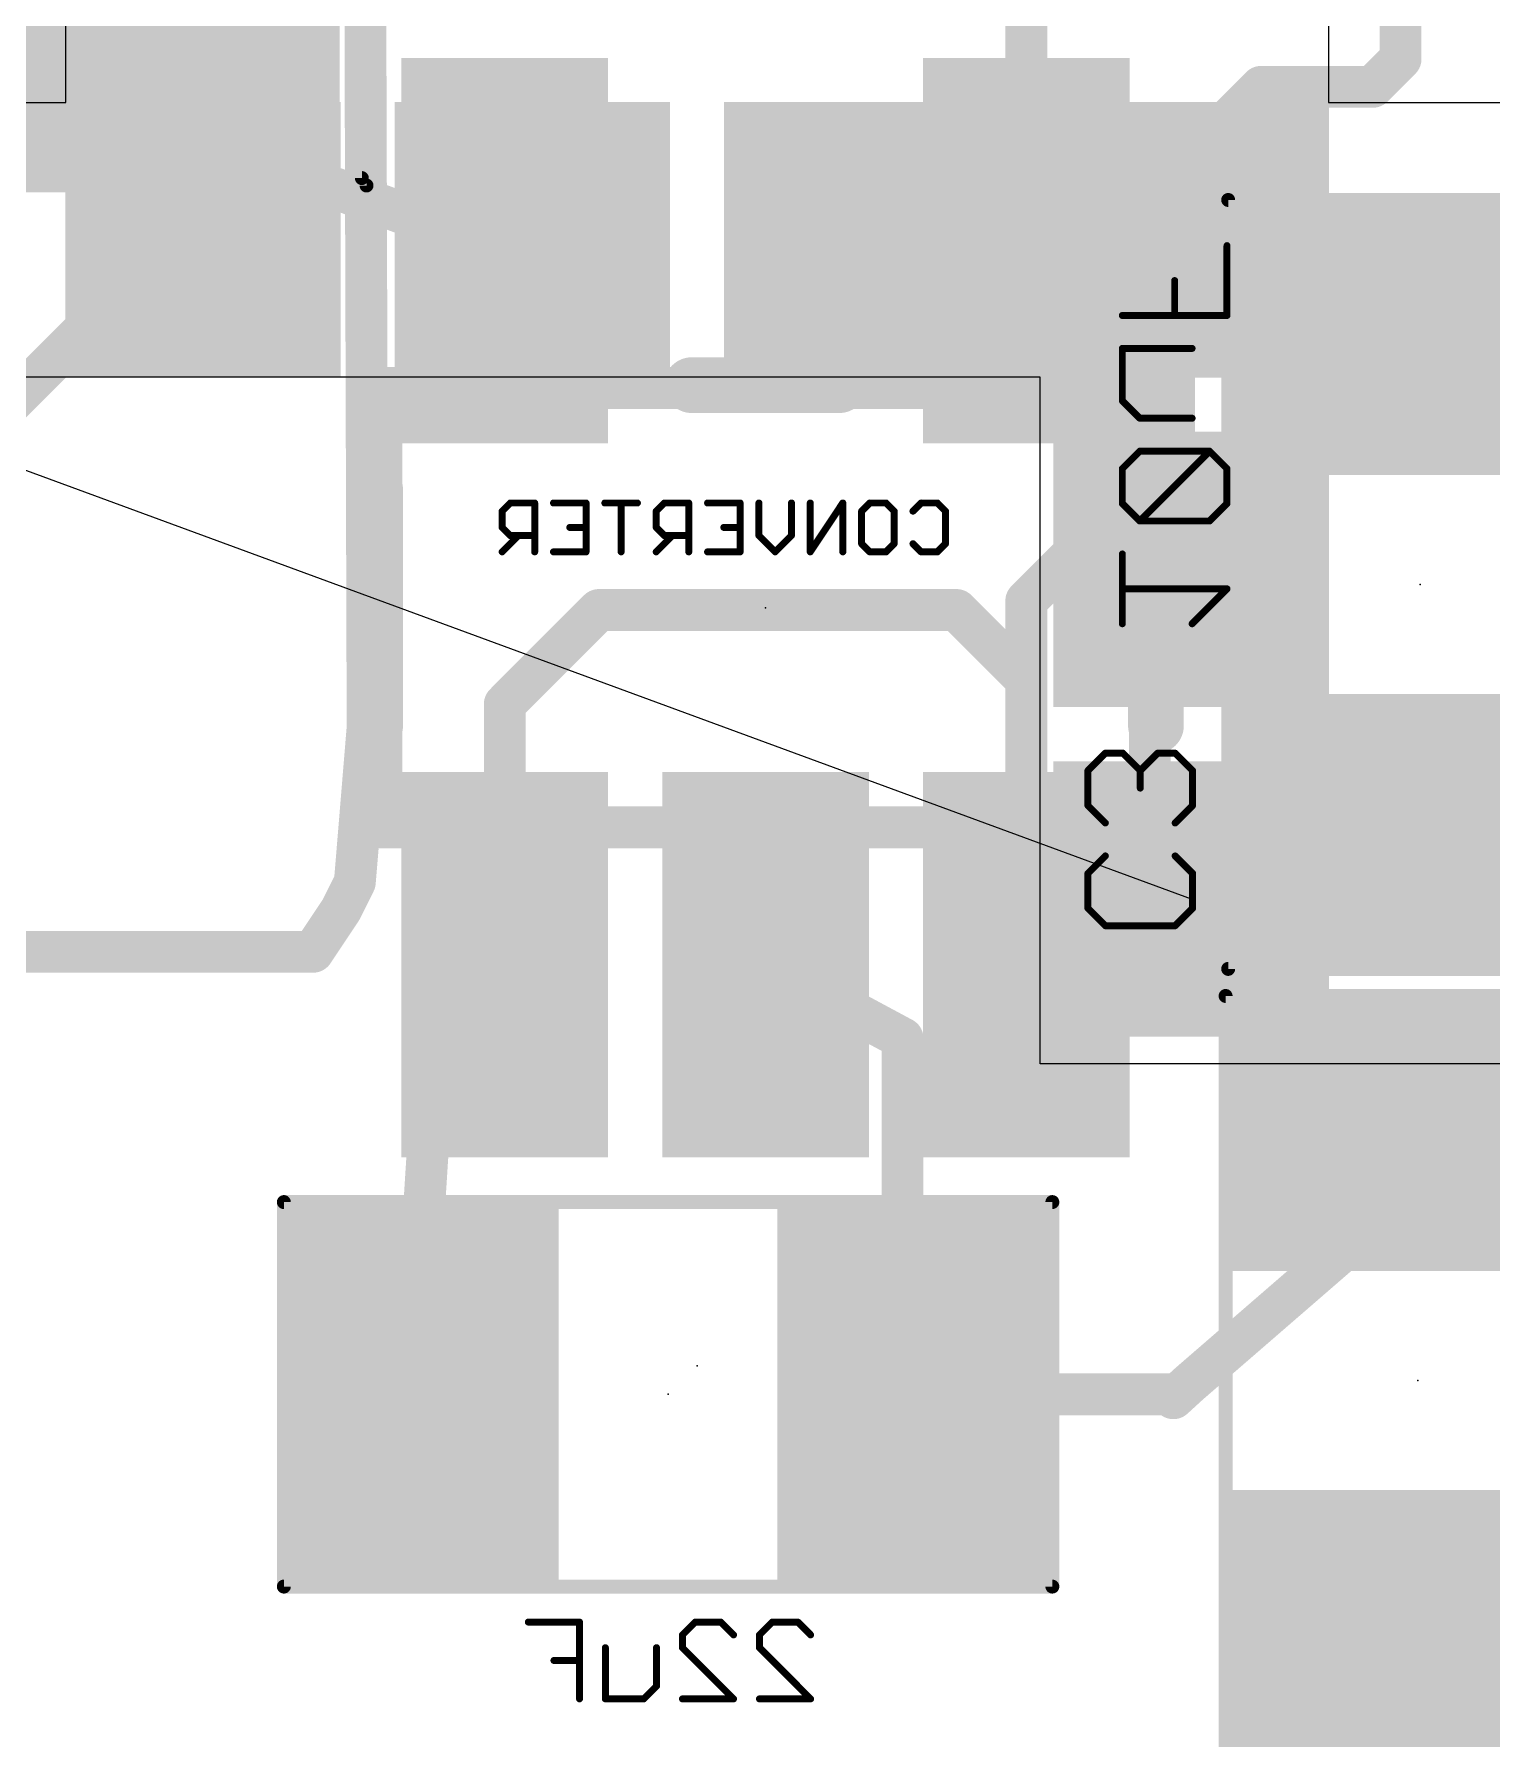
# Model space of a CAD drawing. Extents: x -10.2 to 81, y -3.9 to 69.4.
# Drawn here: x 53.19 to 58.5, y 13.29 to 19.5 of the extents above; entities that cross this region are included whole.
import ezdxf

# ---------------------------------------------------------------- set-up
doc = ezdxf.new("R2010")
doc.units = 0
for name, color, linetype in [('1', 22, 'CONTINUOUS'), ('16', 175, 'CONTINUOUS'), ('19', 53, 'CONTINUOUS'), ('22', 253, 'CONTINUOUS'), ('23', 7, 'CONTINUOUS'), ('24', 7, 'CONTINUOUS'), ('26', 253, 'CONTINUOUS'), ('28', 253, 'CONTINUOUS'), ('29', 253, 'CONTINUOUS'), ('30', 253, 'CONTINUOUS'), ('31', 253, 'CONTINUOUS'), ('32', 253, 'CONTINUOUS'), ('40', 175, 'CONTINUOUS'), ('41', 22, 'CONTINUOUS'), ('52', 253, 'CONTINUOUS')]:
    doc.layers.add(name, color=color, linetype=linetype)

# ---------------------------------------------------------------- blocks, each defined once
blk = doc.blocks.new('RECT')
blk.add_solid([(-0.5, -0.5), (0.5, -0.5), (-0.5, 0.5), (0.5, 0.5)])

msp = doc.modelspace()

# ---------------------------------------------------------------- linework, layer by layer
at = {"layer": '1', "const_width": 0.1524}
for points in [[(54.4025, 16.9715), (54.386, 22.2547)], [(53.086, 18.1356), (53.6973, 18.7469)], [(53.6973, 18.7469), (53.803, 18.7469)], [(54.356, 16.4084), (54.4025, 16.9715)], [(54.3052, 16.3068), (54.356, 16.4084)], [(54.2036, 16.1544), (54.3052, 16.3068)], [(51.3334, 16.1544), (54.2036, 16.1544)]]:
    msp.add_lwpolyline(points, dxfattribs=at)
at = {"layer": '1', "const_width": 0.0762}
for points in [[(53.6973, 18.785, 1), (53.6973, 18.7088)], [(53.7242, 18.7199, 1), (53.6703, 18.7738)], [(53.803, 18.7088, 1), (53.803, 18.785)], [(54.3644, 16.9714, 1), (54.4406, 16.9716)], [(54.4405, 16.9683, 1), (54.3646, 16.9746)], [(54.3901, 16.3914, 1), (54.3219, 16.4254)], [(54.318, 16.4115, 1), (54.394, 16.4053)], [(54.2711, 16.3238, 1), (54.3393, 16.2898)], [(54.3369, 16.2857, 1), (54.2735, 16.3279)], [(54.1719, 16.1755, 1), (54.2353, 16.1333)], [(54.2036, 16.1163, 1), (54.2036, 16.1925)]]:
    msp.add_lwpolyline(points, format="xyb", dxfattribs=at)
at = {"layer": '16'}
for points, const_width in [([(58.166, 19.4056), (58.166, 22.0726)], 0.1524), ([(56.8023, 18.7075), (56.8023, 20.5286)], 0.1524), ([(53.6985, 19.5947), (53.6985, 19.1492)], 0.1524), ([(58.0644, 19.304), (58.166, 19.4056)], 0.1524), ([(57.3405, 18.9865), (57.658, 19.304)], 0.1524), ([(57.658, 19.304), (58.0644, 19.304)], 0.1524), ([(53.6985, 19.1492), (54.9023, 18.7075)], 0.1524), ([(57.3405, 17.9705), (57.3405, 18.9865)], 0.1524), ([(58.2379, 18.3921), (59.3024, 18.3921)], 0.1524), ([(56.8023, 17.4323), (57.3405, 17.9705)], 0.1524), ([(56.8023, 17.145), (56.8023, 17.4323)], 0.1524), ([(54.9023, 17.0563), (55.245, 17.399)], 0.1524), ([(55.245, 17.399), (56.5483, 17.399)], 0.1524), ([(56.5483, 17.399), (56.8023, 17.145)], 0.1524), ([(56.8023, 16.1073), (56.8023, 17.145)], 0.1524), ([(54.9023, 16.1073), (54.9023, 17.0563)], 0.1524), ([(54.6483, 15.8533), (54.9023, 16.1073)], 0.1524), ([(56.3516, 15.8391), (55.8523, 16.1073)], 0.1524), ([(54.5949, 15.0102), (54.6483, 15.8533)], 0.1524), ([(56.3516, 15.8391), (56.3516, 14.5887)], 0.1524), ([(58.2379, 15.503), (58.2285, 15.4936)], 0.254), ([(58.2285, 15.4936), (58.2285, 15.3025)], 0.1524), ([(58.2285, 15.3025), (57.3964, 14.5821)], 0.1524), ([(54.5949, 15.0102), (54.5973, 14.543)], 0.1524), ([(56.3516, 14.5887), (56.3973, 14.543)], 0.1524), ([(57.3964, 14.5821), (57.3381, 14.5288)], 0.1524), ([(56.3973, 14.543), (57.324, 14.543)], 0.1524), ([(57.324, 14.543), (57.3381, 14.5288)], 0.1524), ([(58.2285, 13.6936), (59.2355, 13.6936)], 0.1524)]:
    msp.add_lwpolyline(points, dxfattribs=dict(at, const_width=const_width))
for points, const_width in [([(58.1279, 19.4056, 1), (58.2041, 19.4056)], 0.0762), ([(58.1929, 19.3787, 1), (58.1391, 19.4325)], 0.0762), ([(57.658, 19.3421, 1), (57.658, 19.2659)], 0.0762), ([(57.6849, 19.2771, 1), (57.6311, 19.3309)], 0.0762), ([(58.0375, 19.3309, 1), (58.0913, 19.2771)], 0.0762), ([(58.0644, 19.2659, 1), (58.0644, 19.3421)], 0.0762), ([(53.7116, 19.185, 1), (53.6854, 19.1135)], 0.0762), ([(53.6604, 19.1492, 1), (53.7366, 19.1492)], 0.0762), ([(57.3786, 18.9865, 1), (57.3024, 18.9865)], 0.0762), ([(57.3136, 19.0134, 1), (57.3674, 18.9596)], 0.0762), ([(54.8891, 18.6717, 1), (54.9154, 18.7432)], 0.0762), ([(56.7642, 18.7075, 1), (56.8404, 18.7075)], 0.0762), ([(58.2379, 18.4302, 1), (58.2379, 18.354)], 0.0762), ([(57.3024, 17.9705, 1), (57.3786, 17.9705)], 0.0762), ([(57.3674, 17.9436, 1), (57.3136, 17.9974)], 0.0762), ([(56.8404, 17.4323, 1), (56.7642, 17.4323)], 0.0762), ([(55.245, 17.4371, 1), (55.245, 17.3609)], 0.0762), ([(55.2719, 17.3721, 1), (55.2181, 17.4259)], 0.0762), ([(56.5752, 17.4259, 1), (56.5213, 17.3721)], 0.0762), ([(56.5483, 17.3609, 1), (56.5483, 17.4371)], 0.0762), ([(56.7753, 17.4592, 1), (56.8292, 17.4053)], 0.0762), ([(56.8404, 17.145, 1), (56.7642, 17.145)], 0.0762), ([(56.7753, 17.1181, 1), (56.8292, 17.1719)], 0.0762), ([(56.7642, 17.145, 1), (56.8404, 17.145)], 0.0762), ([(54.8753, 17.0832, 1), (54.9292, 17.0293)], 0.0762), ([(54.9404, 17.0563, 1), (54.8642, 17.0563)], 0.0762), ([(54.8642, 16.1073, 1), (54.9404, 16.1073)], 0.0762), ([(54.9292, 16.0803, 1), (54.8753, 16.1342)], 0.0762), ([(55.8703, 16.1408, 1), (55.8342, 16.0737)], 0.0762), ([(56.7642, 16.1073, 1), (56.8404, 16.1073)], 0.0762), ([(54.6213, 15.8802, 1), (54.6752, 15.8263)], 0.0762), ([(54.6863, 15.8509, 1), (54.6102, 15.8557)], 0.0762), ([(56.3897, 15.8391, 1), (56.3135, 15.8391)], 0.0762), ([(56.3335, 15.8055, 1), (56.3696, 15.8727)], 0.0762), ([(58.1836, 15.5385, 1), (58.2734, 15.4487)], 0.127), ([(58.2828, 15.458, 1), (58.1929, 15.5479)], 0.127), ([(58.2666, 15.4936, 1), (58.1904, 15.4936)], 0.0762), ([(58.1904, 15.3025, 1), (58.2666, 15.3025)], 0.0762), ([(58.2534, 15.2737, 1), (58.2036, 15.3313)], 0.0762), ([(54.633, 15.0104, 1), (54.5568, 15.01)], 0.0762), ([(54.5569, 15.0126, 1), (54.6329, 15.0078)], 0.0762), ([(56.3785, 14.6156, 1), (56.3246, 14.5618)], 0.0762), ([(57.4221, 14.554, 1), (57.3706, 14.6102)], 0.0762), ([(56.3135, 14.5887, 1), (56.3897, 14.5887)], 0.0762), ([(56.3973, 14.5811, 1), (56.3973, 14.5049)], 0.0762), ([(56.3703, 14.516, 1), (56.4242, 14.5699)], 0.0762), ([(57.3509, 14.5699, 1), (57.297, 14.516)], 0.0762), ([(57.3124, 14.5569, 1), (57.3639, 14.5007)], 0.0762), ([(57.3112, 14.5019, 1), (57.3651, 14.5557)], 0.0762), ([(57.324, 14.5049, 1), (57.324, 14.5811)], 0.0762), ([(57.3714, 14.6109, 1), (57.4213, 14.5533)], 0.0762), ([(54.5592, 14.5428, 1), (54.6354, 14.5432)], 0.0762), ([(58.2285, 13.7317, 1), (58.2285, 13.6555)], 0.0762)]:
    msp.add_lwpolyline(points, format="xyb", dxfattribs=dict(at, const_width=const_width))
at = {"layer": '19'}
msp.add_line((49.2274, 19.3524), (57.403, 16.3469), dxfattribs=at)
at = {"layer": '22'}
for points, const_width in [([(54.3985, 18.9447), (54.3985, 21.9447)], 0.0508), ([(52.9985, 18.9447), (54.3985, 18.9447)], 0.0508), ([(58.9379, 18.8921), (57.5379, 18.8921)], 0.0508), ([(57.5379, 18.8921), (57.5379, 16.0921)], 0.0508), ([(56.1207, 18.2178), (55.5839, 18.2178)], 0.2032), ([(54.4299, 17.8368), (54.4299, 16.978)], 0.2032), ([(57.2747, 16.978), (57.2747, 17.8368)], 0.2032), ([(57.5379, 16.0921), (58.9379, 16.0921)], 0.0508), ([(58.9285, 15.9936), (57.5285, 15.9936)], 0.0508), ([(57.5285, 15.9936), (57.5285, 13.1936)], 0.0508), ([(54.0973, 15.243), (54.0973, 13.843)], 0.0508), ([(56.8973, 15.243), (54.0973, 15.243)], 0.0508), ([(56.8973, 13.843), (56.8973, 15.243)], 0.0508), ([(54.0973, 13.843), (56.8973, 13.843)], 0.0508)]:
    msp.add_lwpolyline(points, dxfattribs=dict(at, const_width=const_width))
for points, const_width in [([(54.3858, 18.9447, 1), (54.4112, 18.9447)], 0.0254), ([(54.3985, 18.932, 1), (54.3985, 18.9574)], 0.0254), ([(57.5379, 18.9048, 1), (57.5379, 18.8794)], 0.0254), ([(57.5506, 18.8921, 1), (57.5252, 18.8921)], 0.0254), ([(55.5839, 18.2686, 1), (55.5839, 18.167)], 0.1016), ([(56.1207, 18.167, 1), (56.1207, 18.2686)], 0.1016), ([(54.4807, 17.8368, 1), (54.3791, 17.8368)], 0.1016), ([(57.3255, 17.8368, 1), (57.2239, 17.8368)], 0.1016), ([(54.3791, 16.978, 1), (54.4807, 16.978)], 0.1016), ([(57.2239, 16.978, 1), (57.3255, 16.978)], 0.1016), ([(57.5379, 16.1048, 1), (57.5379, 16.0794)], 0.0254), ([(57.5252, 16.0921, 1), (57.5506, 16.0921)], 0.0254), ([(57.5285, 16.0063, 1), (57.5285, 15.9809)], 0.0254), ([(57.5412, 15.9936, 1), (57.5158, 15.9936)], 0.0254), ([(54.11, 15.243, 1), (54.0846, 15.243)], 0.0254), ([(54.0973, 15.2557, 1), (54.0973, 15.2303)], 0.0254), ([(56.91, 15.243, 1), (56.8846, 15.243)], 0.0254), ([(56.8973, 15.2303, 1), (56.8973, 15.2557)], 0.0254), ([(54.0973, 13.8557, 1), (54.0973, 13.8303)], 0.0254), ([(54.0846, 13.843, 1), (54.11, 13.843)], 0.0254), ([(56.8846, 13.843, 1), (56.91, 13.843)], 0.0254), ([(56.8973, 13.8303, 1), (56.8973, 13.8557)], 0.0254)]:
    msp.add_lwpolyline(points, format="xyb", dxfattribs=dict(at, const_width=const_width))
at = {"layer": '23'}
msp.add_point((55.603, 14.6469), dxfattribs=at)
at = {"layer": '24'}
for p in [(58.2379, 17.4921), (55.8523, 17.4074), (58.2285, 14.5936), (55.4973, 14.543)]:
    msp.add_point(p, dxfattribs=at)
at = {"layer": '26', "const_width": 0.0254}
for points in [[(54.9223, 17.7887), (54.8926, 17.759)], [(54.8926, 17.759), (54.8926, 17.6997)], [(55.0112, 17.7887), (54.9223, 17.7887)], [(55.0112, 17.6107), (55.0112, 17.7887)], [(55.0797, 17.7887), (55.1983, 17.7887)], [(55.1983, 17.7887), (55.1983, 17.6107)], [(55.3854, 17.7887), (55.2668, 17.7887)], [(55.3261, 17.6107), (55.3261, 17.7887)], [(55.4836, 17.7887), (55.4539, 17.759)], [(55.4539, 17.759), (55.4539, 17.6997)], [(55.5725, 17.7887), (55.4836, 17.7887)], [(55.5725, 17.6107), (55.5725, 17.7887)], [(55.641, 17.7887), (55.7596, 17.7887)], [(55.7596, 17.7887), (55.7596, 17.6107)], [(55.8281, 17.67), (55.8281, 17.7887)], [(55.9467, 17.7887), (55.9467, 17.67)], [(56.1338, 17.7887), (56.0152, 17.6107)], [(56.0152, 17.6107), (56.0152, 17.7887)], [(56.1338, 17.6107), (56.1338, 17.7887)], [(56.2023, 17.759), (56.232, 17.7887)], [(56.2023, 17.6404), (56.2023, 17.759)], [(56.232, 17.7887), (56.2913, 17.7887)], [(56.2913, 17.7887), (56.321, 17.759)], [(56.321, 17.759), (56.321, 17.6404)], [(56.3894, 17.759), (56.4191, 17.7887)], [(56.4191, 17.7887), (56.4784, 17.7887)], [(56.4784, 17.7887), (56.5081, 17.759)], [(56.5081, 17.759), (56.5081, 17.6404)], [(54.8926, 17.6997), (54.9223, 17.67)], [(55.1983, 17.6997), (55.139, 17.6997)], [(55.4539, 17.6997), (55.4836, 17.67)], [(55.7596, 17.6997), (55.7003, 17.6997)], [(54.9519, 17.67), (54.8926, 17.6107)], [(54.9223, 17.67), (55.0112, 17.67)], [(55.5132, 17.67), (55.4539, 17.6107)], [(55.4836, 17.67), (55.5725, 17.67)], [(55.8874, 17.6107), (55.8281, 17.67)], [(55.9467, 17.67), (55.8874, 17.6107)], [(56.232, 17.6107), (56.2023, 17.6404)], [(56.321, 17.6404), (56.2913, 17.6107)], [(56.4191, 17.6107), (56.3894, 17.6404)], [(56.5081, 17.6404), (56.4784, 17.6107)], [(55.1983, 17.6107), (55.0797, 17.6107)], [(55.7596, 17.6107), (55.641, 17.6107)], [(56.2913, 17.6107), (56.232, 17.6107)], [(56.4784, 17.6107), (56.4191, 17.6107)], [(57.0904, 16.8777), (57.0269, 16.8141)], [(57.154, 16.8777), (57.0904, 16.8777)], [(57.2175, 16.8141), (57.154, 16.8777)], [(57.2811, 16.8777), (57.2175, 16.8141)], [(57.3446, 16.8777), (57.2811, 16.8777)], [(57.4082, 16.8141), (57.3446, 16.8777)], [(57.0269, 16.8141), (57.0269, 16.687)], [(57.2175, 16.8141), (57.2175, 16.7506)], [(57.4082, 16.687), (57.4082, 16.8141)], [(57.0269, 16.687), (57.0904, 16.6235)], [(57.3446, 16.6235), (57.4082, 16.687)], [(57.0269, 16.4399), (57.0904, 16.5035)], [(57.3446, 16.5035), (57.4082, 16.4399)], [(57.0269, 16.3128), (57.0269, 16.4399)], [(57.4082, 16.4399), (57.4082, 16.3128)], [(57.0904, 16.2493), (57.0269, 16.3128)], [(57.4082, 16.3128), (57.3446, 16.2493)], [(57.3446, 16.2493), (57.0904, 16.2493)]]:
    msp.add_lwpolyline(points, dxfattribs=at)
at = {"layer": '26', "const_width": 0.0127}
for points in [[(54.8989, 17.759, 1), (54.8862, 17.759)], [(54.8881, 17.7635, 1), (54.8971, 17.7545)], [(54.9223, 17.795, 1), (54.9223, 17.7823)], [(54.9267, 17.7842, 1), (54.9178, 17.7932)], [(55.0176, 17.7887, 1), (55.0049, 17.7887)], [(55.0112, 17.7823, 1), (55.0112, 17.795)], [(55.0797, 17.795, 1), (55.0797, 17.7823)], [(55.2047, 17.7887, 1), (55.192, 17.7887)], [(55.1983, 17.7823, 1), (55.1983, 17.795)], [(55.2668, 17.795, 1), (55.2668, 17.7823)], [(55.3325, 17.7887, 1), (55.3198, 17.7887)], [(55.3854, 17.7823, 1), (55.3854, 17.795)], [(55.4494, 17.7635, 1), (55.4584, 17.7545)], [(55.4603, 17.759, 1), (55.4476, 17.759)], [(55.4836, 17.795, 1), (55.4836, 17.7823)], [(55.4881, 17.7842, 1), (55.4791, 17.7932)], [(55.5789, 17.7887, 1), (55.5662, 17.7887)], [(55.5725, 17.7823, 1), (55.5725, 17.795)], [(55.641, 17.795, 1), (55.641, 17.7823)], [(55.766, 17.7887, 1), (55.7533, 17.7887)], [(55.7596, 17.7823, 1), (55.7596, 17.795)], [(55.8345, 17.7887, 1), (55.8218, 17.7887)], [(55.9531, 17.7887, 1), (55.9404, 17.7887)], [(56.0216, 17.7887, 1), (56.0089, 17.7887)], [(56.1402, 17.7887, 1), (56.1275, 17.7887)], [(56.1391, 17.7852, 1), (56.1286, 17.7922)], [(56.1978, 17.7635, 1), (56.2068, 17.7545)], [(56.2087, 17.759, 1), (56.196, 17.759)], [(56.232, 17.795, 1), (56.232, 17.7823)], [(56.2365, 17.7842, 1), (56.2275, 17.7932)], [(56.2958, 17.7932, 1), (56.2868, 17.7842)], [(56.2913, 17.7823, 1), (56.2913, 17.795)], [(56.3273, 17.759, 1), (56.3146, 17.759)], [(56.3165, 17.7545, 1), (56.3254, 17.7635)], [(56.3849, 17.7635, 1), (56.3939, 17.7545)], [(56.4191, 17.795, 1), (56.4191, 17.7823)], [(56.4236, 17.7842, 1), (56.4146, 17.7932)], [(56.4829, 17.7932, 1), (56.4739, 17.7842)], [(56.4784, 17.7823, 1), (56.4784, 17.795)], [(56.5144, 17.759, 1), (56.5017, 17.759)], [(56.5036, 17.7545, 1), (56.5125, 17.7635)], [(54.8971, 17.7042, 1), (54.8881, 17.6952)], [(54.8862, 17.6997, 1), (54.8989, 17.6997)], [(55.139, 17.7061, 1), (55.139, 17.6934)], [(55.1983, 17.6934, 1), (55.1983, 17.7061)], [(55.4584, 17.7042, 1), (55.4494, 17.6952)], [(55.4476, 17.6997, 1), (55.4603, 17.6997)], [(55.7003, 17.7061, 1), (55.7003, 17.6934)], [(55.7596, 17.6934, 1), (55.7596, 17.7061)], [(54.9223, 17.6764, 1), (54.9223, 17.6637)], [(54.9178, 17.6656, 1), (54.9267, 17.6745)], [(54.9564, 17.6656, 1), (54.9474, 17.6745)], [(55.0112, 17.6637, 1), (55.0112, 17.6764)], [(55.4836, 17.6764, 1), (55.4836, 17.6637)], [(55.4791, 17.6656, 1), (55.4881, 17.6745)], [(55.5177, 17.6656, 1), (55.5087, 17.6745)], [(55.5725, 17.6637, 1), (55.5725, 17.6764)], [(55.8326, 17.6745, 1), (55.8236, 17.6656)], [(55.8218, 17.67, 1), (55.8345, 17.67)], [(55.9404, 17.67, 1), (55.9531, 17.67)], [(55.9512, 17.6656, 1), (55.9423, 17.6745)], [(56.2068, 17.6449, 1), (56.1978, 17.6359)], [(56.196, 17.6404, 1), (56.2087, 17.6404)], [(56.3146, 17.6404, 1), (56.3273, 17.6404)], [(56.3254, 17.6359, 1), (56.3165, 17.6449)], [(56.3939, 17.6449, 1), (56.3849, 17.6359)], [(56.5017, 17.6404, 1), (56.5144, 17.6404)], [(56.5125, 17.6359, 1), (56.5036, 17.6449)], [(54.8881, 17.6152, 1), (54.8971, 17.6062)], [(55.0049, 17.6107, 1), (55.0176, 17.6107)], [(55.0797, 17.6171, 1), (55.0797, 17.6044)], [(55.192, 17.6107, 1), (55.2047, 17.6107)], [(55.1983, 17.6044, 1), (55.1983, 17.6171)], [(55.3198, 17.6107, 1), (55.3325, 17.6107)], [(55.4494, 17.6152, 1), (55.4584, 17.6062)], [(55.5662, 17.6107, 1), (55.5789, 17.6107)], [(55.641, 17.6171, 1), (55.641, 17.6044)], [(55.7533, 17.6107, 1), (55.766, 17.6107)], [(55.7596, 17.6044, 1), (55.7596, 17.6171)], [(55.8829, 17.6152, 1), (55.8919, 17.6062)], [(55.8829, 17.6062, 1), (55.8919, 17.6152)], [(56.0099, 17.6143, 1), (56.0205, 17.6072)], [(56.0089, 17.6107, 1), (56.0216, 17.6107)], [(56.1275, 17.6107, 1), (56.1402, 17.6107)], [(56.232, 17.6171, 1), (56.232, 17.6044)], [(56.2275, 17.6062, 1), (56.2365, 17.6152)], [(56.2868, 17.6152, 1), (56.2958, 17.6062)], [(56.2913, 17.6044, 1), (56.2913, 17.6171)], [(56.4191, 17.6171, 1), (56.4191, 17.6044)], [(56.4146, 17.6062, 1), (56.4236, 17.6152)], [(56.4739, 17.6152, 1), (56.4829, 17.6062)], [(56.4784, 17.6044, 1), (56.4784, 17.6171)], [(57.0904, 16.884, 1), (57.0904, 16.8713)], [(57.0949, 16.8732, 1), (57.0859, 16.8822)], [(57.1585, 16.8822, 1), (57.1495, 16.8732)], [(57.154, 16.8713, 1), (57.154, 16.884)], [(57.2811, 16.884, 1), (57.2811, 16.8713)], [(57.2856, 16.8732, 1), (57.2766, 16.8822)], [(57.3491, 16.8822, 1), (57.3401, 16.8732)], [(57.3446, 16.8713, 1), (57.3446, 16.884)], [(57.0332, 16.8141, 1), (57.0205, 16.8141)], [(57.0224, 16.8186, 1), (57.0314, 16.8096)], [(57.213, 16.8186, 1), (57.222, 16.8096)], [(57.2239, 16.8141, 1), (57.2112, 16.8141)], [(57.213, 16.8096, 1), (57.222, 16.8186)], [(57.4145, 16.8141, 1), (57.4018, 16.8141)], [(57.4037, 16.8096, 1), (57.4127, 16.8186)], [(57.0314, 16.6915, 1), (57.0224, 16.6825)], [(57.2112, 16.7506, 1), (57.2239, 16.7506)], [(57.4127, 16.6825, 1), (57.4037, 16.6915)], [(57.0205, 16.687, 1), (57.0332, 16.687)], [(57.4018, 16.687, 1), (57.4145, 16.687)], [(57.0859, 16.619, 1), (57.0949, 16.628)], [(57.3401, 16.628, 1), (57.3491, 16.619)], [(57.0949, 16.499, 1), (57.0859, 16.508)], [(57.3491, 16.508, 1), (57.3401, 16.499)], [(57.0332, 16.4399, 1), (57.0205, 16.4399)], [(57.0224, 16.4444, 1), (57.0314, 16.4354)], [(57.4145, 16.4399, 1), (57.4018, 16.4399)], [(57.4037, 16.4354, 1), (57.4127, 16.4444)], [(57.0314, 16.3173, 1), (57.0224, 16.3083)], [(57.0205, 16.3128, 1), (57.0332, 16.3128)], [(57.4018, 16.3128, 1), (57.4145, 16.3128)], [(57.4127, 16.3083, 1), (57.4037, 16.3173)], [(57.0904, 16.2556, 1), (57.0904, 16.2429)], [(57.0859, 16.2448, 1), (57.0949, 16.2537)], [(57.3401, 16.2537, 1), (57.3491, 16.2448)], [(57.3446, 16.2429, 1), (57.3446, 16.2556)]]:
    msp.add_lwpolyline(points, format="xyb", dxfattribs=at)
at = {"layer": '28', "const_width": 0.0254}
for points in [[(57.5335, 18.4715), (57.5335, 18.7258)], [(57.3429, 18.4715), (57.3429, 18.5986)], [(57.1522, 18.4715), (57.5335, 18.4715)], [(57.1522, 18.1609), (57.1522, 18.3515)], [(57.1522, 18.3515), (57.4064, 18.3515)], [(57.2158, 18.0973), (57.1522, 18.1609)], [(57.4064, 18.0973), (57.2158, 18.0973)], [(57.2158, 17.9773), (57.1522, 17.9138)], [(57.47, 17.9773), (57.2158, 17.9773)], [(57.2158, 17.7231), (57.47, 17.9773)], [(57.5335, 17.9138), (57.47, 17.9773)], [(57.1522, 17.9138), (57.1522, 17.7867)], [(57.5335, 17.7867), (57.5335, 17.9138)], [(57.1522, 17.7867), (57.2158, 17.7231)], [(57.47, 17.7231), (57.5335, 17.7867)], [(57.2158, 17.7231), (57.47, 17.7231)], [(57.1522, 17.3489), (57.1522, 17.6031)], [(57.5335, 17.476), (57.1522, 17.476)], [(57.4064, 17.3489), (57.5335, 17.476)], [(55.1745, 13.7137), (54.9881, 13.7137)], [(55.1745, 13.434), (55.1745, 13.7137)], [(55.5494, 13.6671), (55.596, 13.7137)], [(55.596, 13.7137), (55.6892, 13.7137)], [(55.6892, 13.7137), (55.7358, 13.6671)], [(55.8301, 13.6671), (55.8767, 13.7137)], [(55.8767, 13.7137), (55.9699, 13.7137)], [(55.9699, 13.7137), (56.0165, 13.6671)], [(55.5494, 13.6205), (55.5494, 13.6671)], [(55.8301, 13.6205), (55.8301, 13.6671)], [(55.2688, 13.434), (55.2688, 13.6205)], [(55.4552, 13.6205), (55.4552, 13.4806)], [(55.7358, 13.434), (55.5494, 13.6205)], [(56.0165, 13.434), (55.8301, 13.6205)], [(55.1745, 13.5739), (55.0813, 13.5739)], [(55.4552, 13.4806), (55.4086, 13.434)], [(55.4086, 13.434), (55.2688, 13.434)], [(55.5494, 13.434), (55.7358, 13.434)], [(55.8301, 13.434), (56.0165, 13.434)]]:
    msp.add_lwpolyline(points, dxfattribs=at)
at = {"layer": '28', "const_width": 0.0127}
for points in [[(57.5399, 18.7258, 1), (57.5272, 18.7258)], [(57.3492, 18.5986, 1), (57.3365, 18.5986)], [(57.1522, 18.4779, 1), (57.1522, 18.4652)], [(57.3365, 18.4715, 1), (57.3492, 18.4715)], [(57.5272, 18.4715, 1), (57.5399, 18.4715)], [(57.5335, 18.4652, 1), (57.5335, 18.4779)], [(57.1522, 18.3579, 1), (57.1522, 18.3452)], [(57.1586, 18.3515, 1), (57.1459, 18.3515)], [(57.4064, 18.3452, 1), (57.4064, 18.3579)], [(57.1567, 18.1654, 1), (57.1477, 18.1564)], [(57.1459, 18.1609, 1), (57.1586, 18.1609)], [(57.2158, 18.1037, 1), (57.2158, 18.091)], [(57.2113, 18.0928, 1), (57.2203, 18.1018)], [(57.4064, 18.091, 1), (57.4064, 18.1037)], [(57.2158, 17.9837, 1), (57.2158, 17.971)], [(57.2203, 17.9729, 1), (57.2113, 17.9818)], [(57.4745, 17.9818, 1), (57.4655, 17.9729)], [(57.4745, 17.9729, 1), (57.4655, 17.9818)], [(57.47, 17.971, 1), (57.47, 17.9837)], [(57.1586, 17.9138, 1), (57.1459, 17.9138)], [(57.1477, 17.9183, 1), (57.1567, 17.9093)], [(57.5399, 17.9138, 1), (57.5272, 17.9138)], [(57.529, 17.9093, 1), (57.538, 17.9183)], [(57.1567, 17.7912, 1), (57.1477, 17.7822)], [(57.1459, 17.7867, 1), (57.1586, 17.7867)], [(57.5272, 17.7867, 1), (57.5399, 17.7867)], [(57.538, 17.7822, 1), (57.529, 17.7912)], [(57.2158, 17.7295, 1), (57.2158, 17.7168)], [(57.2113, 17.7276, 1), (57.2203, 17.7186)], [(57.2113, 17.7186, 1), (57.2203, 17.7276)], [(57.4655, 17.7276, 1), (57.4745, 17.7186)], [(57.47, 17.7168, 1), (57.47, 17.7295)], [(57.1586, 17.6031, 1), (57.1459, 17.6031)], [(57.1522, 17.4824, 1), (57.1522, 17.4697)], [(57.538, 17.4715, 1), (57.529, 17.4805)], [(57.5335, 17.4697, 1), (57.5335, 17.4824)], [(57.1459, 17.3489, 1), (57.1586, 17.3489)], [(57.4019, 17.3534, 1), (57.4109, 17.3444)], [(54.9881, 13.72, 1), (54.9881, 13.7073)], [(55.1809, 13.7137, 1), (55.1682, 13.7137)], [(55.1745, 13.7073, 1), (55.1745, 13.72)], [(55.596, 13.72, 1), (55.596, 13.7073)], [(55.6005, 13.7092, 1), (55.5915, 13.7182)], [(55.6937, 13.7182, 1), (55.6848, 13.7092)], [(55.6892, 13.7073, 1), (55.6892, 13.72)], [(55.8767, 13.72, 1), (55.8767, 13.7073)], [(55.8812, 13.7092, 1), (55.8722, 13.7182)], [(55.9744, 13.7182, 1), (55.9654, 13.7092)], [(55.9699, 13.7073, 1), (55.9699, 13.72)], [(55.5449, 13.6716, 1), (55.5539, 13.6626)], [(55.5558, 13.6671, 1), (55.5431, 13.6671)], [(55.7314, 13.6626, 1), (55.7403, 13.6716)], [(55.8364, 13.6671, 1), (55.8237, 13.6671)], [(55.8256, 13.6716, 1), (55.8346, 13.6626)], [(56.012, 13.6626, 1), (56.021, 13.6716)], [(55.2751, 13.6205, 1), (55.2624, 13.6205)], [(55.4615, 13.6205, 1), (55.4488, 13.6205)], [(55.5539, 13.6249, 1), (55.5449, 13.616)], [(55.5431, 13.6205, 1), (55.5558, 13.6205)], [(55.8346, 13.6249, 1), (55.8256, 13.616)], [(55.8237, 13.6205, 1), (55.8364, 13.6205)], [(55.0813, 13.5802, 1), (55.0813, 13.5675)], [(55.1745, 13.5675, 1), (55.1745, 13.5802)], [(55.4488, 13.4806, 1), (55.4615, 13.4806)], [(55.4597, 13.4762, 1), (55.4507, 13.4851)], [(55.1682, 13.434, 1), (55.1809, 13.434)], [(55.2688, 13.4404, 1), (55.2688, 13.4277)], [(55.2624, 13.434, 1), (55.2751, 13.434)], [(55.4041, 13.4385, 1), (55.4131, 13.4295)], [(55.4086, 13.4277, 1), (55.4086, 13.4404)], [(55.5494, 13.4404, 1), (55.5494, 13.4277)], [(55.7314, 13.4295, 1), (55.7403, 13.4385)], [(55.7358, 13.4277, 1), (55.7358, 13.4404)], [(55.8301, 13.4404, 1), (55.8301, 13.4277)], [(56.012, 13.4295, 1), (56.021, 13.4385)], [(56.0165, 13.4277, 1), (56.0165, 13.4404)]]:
    msp.add_lwpolyline(points, format="xyb", dxfattribs=at)
at = {"layer": '40', "const_width": 0.0508}
for points in [[(54.3815, 18.9717), (54.3815, 21.9177)], [(53.0155, 18.9717), (54.3815, 18.9717)]]:
    msp.add_lwpolyline(points, dxfattribs=at)
at = {"layer": '40', "const_width": 0.0254}
for points in [[(54.3815, 18.959, 1), (54.3815, 18.9844)], [(54.3688, 18.9717, 1), (54.3942, 18.9717)]]:
    msp.add_lwpolyline(points, format="xyb", dxfattribs=at)
at = {"layer": '41'}
for p, q in [((53.303, 19.2469), (53.303, 20.6469)), ((57.903, 20.6469), (57.903, 19.2469)), ((51.603, 19.2469), (53.303, 19.2469)), ((57.903, 19.2469), (59.603, 19.2469)), ((56.853, 18.2469), (52.703, 18.2469)), ((56.853, 15.7469), (56.853, 18.2469)), ((58.553, 15.7469), (56.853, 15.7469))]:
    msp.add_line(p, q, dxfattribs=at)
at = {"layer": '52', "const_width": 0.1524}
for points in [[(57.2523, 18.2074), (54.4523, 18.2074)], [(54.4523, 18.2074), (54.4523, 16.6074)], [(57.2523, 18.2074), (57.2523, 16.6074)], [(54.4523, 16.6074), (57.2523, 16.6074)]]:
    msp.add_lwpolyline(points, dxfattribs=at)
at = {"layer": '52', "const_width": 0.0762}
for points in [[(54.4523, 18.2455, 1), (54.4523, 18.1693)], [(54.4904, 18.2074, 1), (54.4142, 18.2074)], [(57.2904, 18.2074, 1), (57.2142, 18.2074)], [(57.2523, 18.1693, 1), (57.2523, 18.2455)], [(54.4523, 16.6455, 1), (54.4523, 16.5693)], [(54.4142, 16.6074, 1), (54.4904, 16.6074)], [(57.2142, 16.6074, 1), (57.2904, 16.6074)], [(57.2523, 16.5693, 1), (57.2523, 16.6455)]]:
    msp.add_lwpolyline(points, format="xyb", dxfattribs=at)

# ---------------------------------------------------------------- block references
at = {"layer": '1', "xscale": 0.8, "yscale": 0.8, "rotation": 270}
for p in [(53.803, 18.7469), (55.003, 18.7469), (56.203, 18.7469), (57.403, 18.7469), (57.403, 17.5469), (57.403, 16.3469)]:
    msp.add_blockref('RECT', p, dxfattribs=at)
at = {"layer": '16', "xscale": 1.1, "rotation": 270}
msp.add_blockref('RECT', (53.6985, 19.5947), dxfattribs=at)
at = {"layer": '16', "yscale": 1.2}
for p, xscale, rotation in [((54.9023, 18.7075), 0.55, 180), ((56.8023, 18.7075), 0.55, 180), ((58.2379, 18.3921), 0.8, 90), ((58.2379, 16.5921), 0.8, 90), ((54.9023, 16.1073), 0.55, 180), ((55.8523, 16.1073), 0.55, 180), ((56.8023, 16.1073), 0.55, 180), ((58.2285, 15.4936), 0.8, 270), ((54.5973, 14.543), 0.8, 180), ((56.3973, 14.543), 0.8, 180), ((58.2285, 13.6936), 0.8, 270)]:
    msp.add_blockref('RECT', p, dxfattribs=dict(at, xscale=xscale, rotation=rotation))
at = {"layer": '29', "xscale": 1.0032, "yscale": 1.0032, "rotation": 270}
for p in [(53.803, 18.7469), (55.003, 18.7469), (56.203, 18.7469), (57.403, 18.7469), (57.403, 17.5469), (57.403, 16.3469)]:
    msp.add_blockref('RECT', p, dxfattribs=at)
at = {"layer": '30'}
for p, xscale, yscale, rotation in [((53.6985, 19.5947), 1.3032, 1.2032, 270), ((54.9023, 18.7075), 0.7532, 1.4032, 180), ((56.8023, 18.7075), 0.7532, 1.4032, 180), ((58.2379, 18.3921), 1.0032, 1.4032, 90), ((58.2379, 16.5921), 1.0032, 1.4032, 90), ((54.9023, 16.1073), 0.7532, 1.4032, 180), ((55.8523, 16.1073), 0.7532, 1.4032, 180), ((56.8023, 16.1073), 0.7532, 1.4032, 180), ((58.2285, 15.4936), 1.0032, 1.4032, 270), ((54.5973, 14.543), 1.0032, 1.4032, 180), ((56.3973, 14.543), 1.0032, 1.4032, 180), ((58.2285, 13.6936), 1.0032, 1.4032, 270)]:
    msp.add_blockref('RECT', p, dxfattribs=dict(at, xscale=xscale, yscale=yscale, rotation=rotation))
at = {"layer": '31', "xscale": 0.8, "yscale": 0.8, "rotation": 270}
for p in [(53.803, 18.7469), (55.003, 18.7469), (56.203, 18.7469), (57.403, 18.7469), (57.403, 17.5469), (57.403, 16.3469)]:
    msp.add_blockref('RECT', p, dxfattribs=at)
at = {"layer": '32', "xscale": 1.1, "rotation": 270}
msp.add_blockref('RECT', (53.6985, 19.5947), dxfattribs=at)
at = {"layer": '32', "yscale": 1.2}
for p, xscale, rotation in [((54.9023, 18.7075), 0.55, 180), ((56.8023, 18.7075), 0.55, 180), ((58.2379, 18.3921), 0.8, 90), ((58.2379, 16.5921), 0.8, 90), ((54.9023, 16.1073), 0.55, 180), ((55.8523, 16.1073), 0.55, 180), ((56.8023, 16.1073), 0.55, 180), ((58.2285, 15.4936), 0.8, 270), ((54.5973, 14.543), 0.8, 180), ((56.3973, 14.543), 0.8, 180), ((58.2285, 13.6936), 0.8, 270)]:
    msp.add_blockref('RECT', p, dxfattribs=dict(at, xscale=xscale, rotation=rotation))
at = {"layer": '52', "xscale": 0.5, "yscale": 0.65, "rotation": 180}
for p in [(54.9023, 18.5824), (56.8023, 18.5824), (54.9023, 16.2324), (55.8523, 16.2324), (56.8023, 16.2324)]:
    msp.add_blockref('RECT', p, dxfattribs=at)

doc.saveas('drawing.dxf')
